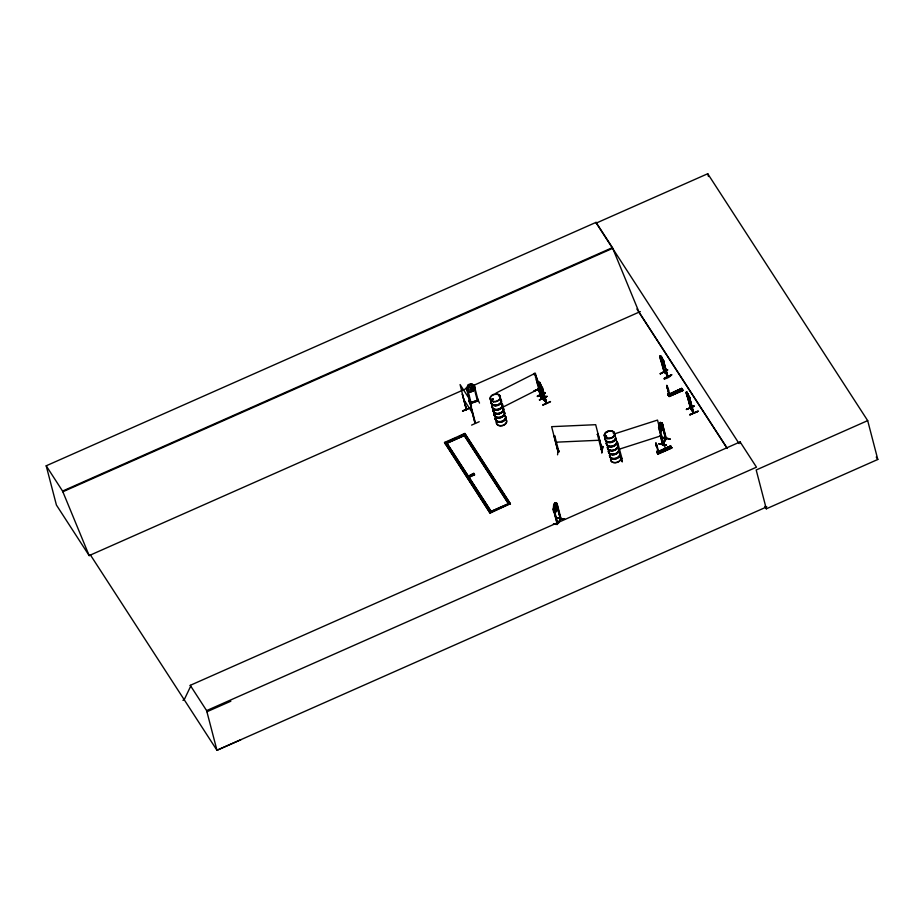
<?xml version="1.0" encoding="UTF-8"?>
<svg xmlns="http://www.w3.org/2000/svg" width="924" height="924" viewBox="0 0 924 924"><rect width="100%" height="100%" fill="white"/><g stroke="black" fill="none" stroke-linecap="round" stroke-linejoin="round"><path stroke-width="1.39" d="M660.417 357.438L660.475 355.671L659.724 356.572L664.344 372.638L660.106 356.907M556.283 503.846L560.764 519.519L556.722 503.222C554.747 500.646 552.437 507.842 554.977 502.748M467.301 387.71L471.159 403.384L471.136 402.737M473.689 385.527L474.151 385.089L473.573 385.377M537.86 389.732L540.887 394.063M538.507 390.032L537.722 389.016L538.484 389.951M543.254 398.544L543.843 398.787M693.439 413.155L689.396 396.985L693.508 413.155L690.043 407.623L690.863 408.466L686.751 392.908C684.337 390.887 692.295 407.542 686.775 394.941M693.173 412.647L693.404 411.977M553.245 509.182L553.695 504.735L553.788 508.154L557.588 522.892M557.311 505.728C557.114 507.241 557.368 513.906 553.799 511.63C552.298 510.776 554.412 507.68 553.291 509.136L557.01 523.377M557.438 505.705L556.906 510.14L555.624 512.127M658.546 427.743L660.14 422.418L662.046 422.926L662.681 425.387L662.15 429.822L660.949 431.831M658.627 427.766L658.939 424.416L659.031 427.835M657.645 451.755L657.449 451.998M658.015 451.663L658.685 452.702L657.576 447.655M667.971 394.733L681.693 388.392L682.963 390.517L669.149 396.592L668.745 394.34M558.801 451.039L558.916 451.813L558.084 451.859L554.077 436.105L554.816 436.07L558.916 451.813L558.789 451.004L557.888 451.085M554.816 436.07L554.042 436.324M557.565 454.816L558.339 448.66M598.117 434.349L597.378 434.384L598.117 434.349L602.159 449.942L595.691 424.693L551.616 426.669L558.084 451.917M601.224 449.526L597.401 434.176M601.305 449.145L601.974 449.076M601.443 449.942L602.286 449.676M602.656 446.396L601.824 452.829L602.818 446.673M601.824 452.829L602.691 446.419M536.336 380.399L536.382 379.348M469.069 400.727L471.517 406.144M471.148 406.352L468.734 400.854M620.801 458.316L622.199 461.7L620.466 458.466M541.764 397.794L541.256 398.059C541.268 400.011 541.753 396.119 542.042 398.256L535.331 373.146L495.992 393.07M560.418 519.427L556.352 503.568M557.853 523.723L560.649 518.26L560.845 518.814M560.96 518.445L561.111 519.011L557.022 503.395L554.897 502.829L556.583 506.121L555.416 510.187L554.273 510.002M664.033 445.322L663.224 445.333L664.125 445.31L657.518 420.085L614.645 433.83L621.136 459.032L622.037 458.731L621.171 458.431M660.233 435.296L662.554 444.421L666.169 438.126M663.166 443.947L662.404 443.855L663.086 443.277M665.511 438.542C666.065 437.075 666.758 439.443 665.58 438.461M665.661 439.108L662.046 422.926M490.933 399.699L491.429 400M492.076 399.63L491.222 399.272M499.607 396.073L499.295 396.558M499.295 396.269L499.676 396.396M606.005 435.92L605.197 436.509L605.948 436.844M605.543 436.902L606.583 436.659L605.867 435.885M613.386 432.79L613.363 433.472M677.13 391.51L676.946 392.065M553.476 524.278L553.591 523.631L556.098 524.174M658.87 443.647C681.773 448.198 643.393 441.245 666.343 444.987M662.635 360.891L661.353 359.309M475.121 423.308L471.113 407.761M663.952 372.222C667.994 374.694 668.075 377.777 667.509 376.299M664.633 372.476L660.856 358.212M667.417 376.449L667.232 375.964M668.04 376.726L663.282 360.81M553.453 508.431L557.322 522.845M666.816 385.331C667.509 389.154 666.216 384.165 667.244 385.909M655.867 444.64L655.867 442.931M655.878 444.837L656.052 443.22M473.434 385.343L477.489 401.097L477.258 400.335L478.135 400.034M620.916 458.269L621.921 458.327M617.821 443.035L617.105 443.266L617.821 443.035L622.037 458.731M663.293 445.53L663.79 444.502L664.044 445.345M466.389 388.08L468.376 384.627L471.09 383.737L474.358 385.216L475.028 387.733L473.019 391.129L470.328 392.076L467.024 390.54L470.328 392.076M475.005 387.676L472.973 391.06L470.293 392.019M557.207 518.041L564.934 519.311L557.403 517.717M557.599 523.665L560.602 519.126M558.65 522.984L561.087 518.953M660.221 422.43L659.066 424.474M659.84 423.469L659.609 426.876L660.533 428.251L661.053 426.022L659.921 423.481M661.619 423.515L662.265 423.077L666.354 438.704L662.855 444.409L660.487 435.354M666.065 439.096L662.265 423.077M662.843 443.358L665.846 438.808M662.589 444.352L666.089 438.507M534.303 373.342L533.853 374.081C534.407 375.525 533.806 371.356 534.315 374.959M537.237 382.409L537.745 381.543L536.301 378.563L537.121 380.78M537.318 382.374L537.78 381.624L536.394 378.528M539.166 382.836L541.464 389.512L542.584 391.245L543.012 390.413M689.004 396.95L689.466 397.609L686.601 391.718L686.093 392.584L690.817 408.42M690.113 400.08L689.558 400.877L688.438 399.11M537.907 389.709L540.17 393.139M541.337 393.982L541.187 394.098M690.228 408.177L693.809 413.016L689.396 396.985M693.612 412.393L690.725 408.096M491.268 400.092L492.377 399.93L492.192 399.237M677.107 391.741L676.333 392.203L676.287 391.268M665.211 448.787L665.419 449.722M659.851 356.606L660.51 355.763M662.889 444.398L661.145 436.105M558.743 451.282L557.934 451.339M536.625 380.515L536.474 378.309M543.855 398.868L539.778 383.275C538.542 382.559 540.24 381.289 539.662 383.795M491.083 399.399L491.626 399.838M606.317 436.729L606.514 436.151M613.813 433.368L613.628 432.755M676.068 391.557L676.934 391.349M665.95 449.364L664.98 449.503M670.004 439.223L662.45 437.606M558.038 451.651L558.87 451.547M601.986 449.341L601.339 449.93M621.967 458.812L621.228 458.997L621.055 458.154M541.914 398.359L541.406 398.625M466.308 409.644L460.083 384.569L468.918 398.209L475.479 423.192L474.832 422.557M492.18 399.965L491.476 399.873M606.213 436.752L606.306 436.555A5.348 3.754 -14.6 0 0 608.546 442.169A5.348 3.754 -14.6 0 0 615.696 438.138M665.107 448.972L665.857 448.868M467.197 387.791L466.447 388.011M470.466 403.268L478.286 400.6M478.066 400.311L470.212 402.76L471.067 402.506M478.02 400.046L478.228 400.901L474.151 385.089M660.937 356.641L661.064 358.235M661.365 357.172L662.358 359.806M660.903 359.286L663.005 362.855L661.803 357.299L660.394 355.717L662.323 363.109C662.878 366.713 665.546 362.266 663.651 364.737L661.723 357.345L660.429 355.798M659.805 356.525L663.617 364.645M537.121 382.929L537.918 382.755L537.121 382.929L541.233 398.683M540.032 395.761L543.982 400.508M541.06 397.817L541.683 397.563M663.975 361.215L663.34 360.961L667.809 376.934L663.628 360.776M660.152 373.642L667.636 369.831L660.371 373.92M660.302 373.804L667.671 370.039M671.529 374.659C669.53 379.002 655.74 381.381 671.563 374.717M502.575 407.322L539.373 388.692M621.205 458.72L621.84 458.558M663.224 444.687L664.044 444.663L663.189 444.975M681.889 388.889L668.04 394.894L681.935 388.865M669.403 394.005L669.172 393.335L667.775 393.959L669.057 396.338L682.836 390.228L681.693 388.392M682.836 390.228L668.791 396.026M657.23 452.148L657.853 453.58L656.86 452.148L670.639 446.038L671.748 447.747L657.865 453.765L671.54 447.412L671.887 448.024L658.073 454.1L656.698 451.466L658.096 450.843L658.315 451.513M657.022 452.494L670.986 446.662L657.172 452.725L656.698 451.466M671.552 447.47L657.784 453.603M478.228 400.901L470.42 403.569L466.366 387.814L467.163 387.618M462.277 394.132L466.689 409.54M462.543 410.961L470.166 407.565M470.212 407.784L462.531 411.134L470.247 407.888M471.598 425.109L479.209 421.714M467.602 388.045L89.166 555.59L56.422 505.047L46.2 465.8L596.061 222.361L612.427 247.632L639.027 312.15L727.304 448.417M739.108 443.612L596.246 223.088L707.738 173.735L867.682 420.628L877.8 459.471L766.308 508.824L764.737 506.41M240.887 739.72L216.955 750.265L90.46 555.012L89.166 555.59L62.566 491.071L612.427 247.632M62.763 491.799L612.624 248.36M474.197 385.135L640.32 311.584M535.585 377.315L535.308 376.715M541.037 394.629L536.705 378.54M540.101 383.044L540.205 384.638M539.778 383.275L539.212 382.929L543.589 398.983L539.477 382.813M540.378 383.645L541.452 387.78L540.494 385.724M541.637 387.537L534.003 390.933L540.552 388.403M534.13 391.106L540.505 388.288M542.088 387.537L546.8 403.418L543.069 397.99L546.534 403.534L542.007 387.283L546.431 403.442M538.403 389.628L540.066 392.735M541.464 389.512L542.584 391.245M537.422 396.003C561.226 385.909 521.471 403.395 545.079 392.688M537.514 396.327L545.172 392.977M537.676 396.569L545.31 393.22M539.362 399.769L547.089 396.35L539.547 400.046M539.489 399.942L547.077 396.338M444.536 442.481L464.876 433.472L510.337 503.638L490.113 513.132L444.536 442.481L490.113 513.132M444.663 442.966L456.109 437.895M458.651 436.775L464.876 433.472M446.569 443.404L464.379 435.516M550.508 401.778L542.885 405.197M666.724 385.666L668.549 390.194M473.781 473.365L468.214 476.368L473.781 473.365L474.555 474.844L468.849 477.373L474.428 474.358M667.833 388.207L667.567 386.763M669.022 394.259L667.394 388.38M667.936 394.64L668.283 395.253L668.121 393.901L668.606 394.294M668.814 394.144L667.578 388.819M675.352 391.349L676.715 390.598L677.846 392.434L676.715 390.598M667.925 394.71L681.727 388.53L682.062 389.154L668.26 395.218M668.63 395.611L670.189 394.906L670.454 395.715L669.346 394.005M668.422 395.033L668.872 395.657L670.281 395.045M686.601 391.718L686.636 393.416M686.982 392.712L688.426 397.412L687.075 392.677M686.509 391.753L687.722 393.485L688.946 398.983L687.121 395.264M689.697 397.447L687.641 393.485M694.063 405.971L686.336 409.39L694.143 406.294M686.463 409.563L694.097 406.179M693.335 411.965L693.127 412.739M689.743 414.472C701.847 410.637 700.588 408.916 689.997 415.038M689.847 414.784L697.643 411.7M508.547 503.696L489.466 512.139L509.817 503.13M489.986 512.647L510.337 503.638M657.414 447.401L656.352 443.867M656.745 445.714L656.49 444.271M656.04 445.079L656.386 446.384L655.982 444.791M658.581 452.748L656.502 446.338M664.264 448.856L665.638 448.105L666.735 449.815M666.909 447.69L668.271 446.939L669.38 448.648M669.242 446.662L670.605 445.911L670.893 446.465L657.103 452.575M656.814 452.171L670.639 446.038M657.553 453.118L659.112 452.413L659.378 453.222L658.269 451.524M659.193 452.552L657.796 453.176L657.98 453.846L671.76 447.736M182.917 700.3L184.211 699.722L190.54 686.474L190.252 685.342L740.112 441.915L756.479 467.186L206.618 710.614L216.955 750.265L766.804 506.837M867.682 420.628L756.19 469.981L766.308 508.824M206.918 711.746L230.85 701.201M470.27 384.442L469.392 384.754L469.092 387.144L470.478 388.889L471.979 387.318L470.235 384.384M477.2 397.886L479.51 403.095M676.784 392.03L676.056 391.995M659.262 429.764L660.059 429.729L659.262 429.764L663.409 445.507M663.305 445.31L664.113 445.045M618.687 449.364L661.572 435.631M470.605 403.569L470.27 403.003M602.078 449.919L601.42 449.919M466.447 409.898L462.427 394.363M601.397 449.11L602.136 449.099M555.659 442.203L599.734 440.228M662.993 442.042L665.211 447.586M657.784 451.848L657.079 452.067M659.517 429.683L660.66 429.868L661.434 428.574L661.827 425.802L660.221 422.534M662.15 429.822L660.949 431.739M554.677 503.799L555.798 506.34L555.289 508.57L554.296 504.446M555.624 512.023L553.834 511.549M557.207 517.925L564.679 519.311M557.334 524.509L553.58 523.642L556.179 524.497M492.03 399.341L491.545 400.023M667.197 387.017L667.128 387.999M474.382 385.273L471.044 383.76L473.469 387.63L472.129 389.697L470.397 390.309L468.26 389.454L468.376 384.627L472.926 391.025M668.907 393.913L669.761 395.195M690.459 408.524L686.451 392.446M543.3 398.348L546.777 403.291M657.357 452.067L657.045 451.409L657.218 452.598M876.229 457.045L877.8 459.471M636.855 309.009L727.084 448.279M675.317 391.222L676.449 393.058M668.006 393.959L668.491 394.536M667.775 393.959L667.994 394.629M669.207 446.523L670.316 448.232M666.874 447.562L667.983 449.26M664.229 448.729L665.338 450.427M656.918 451.466L657.16 452.032M536.648 378.447L537.144 379.152L535.4 374.982M464.125 400.104L472.961 413.744M465.003 433.957L510.464 504.123M473.908 473.85L474.555 474.844M190.252 685.342L206.618 710.614M46.2 465.8L62.566 491.071M682.871 390.321L669.08 396.431M655.948 443.266L656.386 444.317M542.781 404.851L550.427 401.524M661.803 357.299L663.755 361.376L661.723 357.345M660.371 359.032L662.323 363.109M656.86 445.668L657.253 446.558M477.258 400.335L470.87 402.506L471.217 403.291M540.147 385.643L541.984 389.351L539.547 382.12L542.411 388.022M539.801 385.308L541.545 389.478M668.029 388.646L668.491 389.893M667.475 388.865L667.116 387.572M620.778 458.061L622.199 461.7M535.308 375.063L536.093 377.223M661.526 423.538L665.696 439.166M543.104 397.978L543.22 398.556M707.738 173.735L708.465 176.507M740.112 441.915L740.401 443.046M680.457 391.141L679.394 389.57M668.872 395.657L669.057 396.338M659.124 428.343L660.475 433.518M596.061 222.361L596.246 223.088M542.423 387.364L546.546 402.933M537.075 378.528L541.418 394.525M536.59 379.949L536.867 381.034M553.557 509.182L557.264 523.434M470.951 407.542L475.063 423.308M465.65 434.95L445.299 443.959M669.657 395.241L668.653 390.147M500.381 398.879A5.348 3.754 -14.6 0 1 497.701 405.266A5.348 3.754 -14.6 0 1 491.025 402.009M491.36 401.004A5.348 3.754 -14.6 0 1 492.989 399.214M500.381 399.18A5.267 3.696 -14.6 0 1 497.747 405.463A5.267 3.696 -14.6 0 1 491.175 402.263M492.157 400.323A5.267 3.696 -14.6 0 1 493.104 399.503M500.323 398.66A5.348 3.754 -14.6 0 1 497.643 405.047A5.348 3.754 -14.6 0 1 490.967 401.79M491.302 400.785A5.348 3.754 -14.6 0 1 492.931 398.995M500.184 398.452A5.267 3.696 -14.6 0 1 497.562 404.747A5.267 3.696 -14.6 0 1 490.991 401.536M491.314 400.542A5.267 3.696 -14.6 0 1 492.919 398.787M501.489 403.465A5.267 3.696 -14.6 0 1 498.868 409.748A5.267 3.696 -14.6 0 1 492.296 406.548M502.367 406.814A5.267 3.696 -14.6 0 1 499.734 413.097A5.267 3.696 -14.6 0 1 493.162 409.898M501.489 403.164A5.348 3.754 -14.6 0 1 498.821 409.551A5.348 3.754 -14.6 0 1 492.146 406.306M501.432 402.945A5.348 3.754 -14.6 0 1 498.764 409.332A5.348 3.754 -14.6 0 1 492.088 406.086M501.305 402.748A5.267 3.696 -14.6 0 1 498.671 409.032A5.267 3.696 -14.6 0 1 492.111 405.832M502.494 407.218A5.29 3.708 -14.6 0 1 499.191 413.721A5.29 3.708 -14.6 0 1 493.589 409.32M504.677 415.684A5.267 3.696 -14.6 0 1 501.386 422.153A5.267 3.696 -14.6 0 1 495.807 417.775M505.624 419.265A5.29 3.708 -14.6 0 1 502.321 425.756A5.29 3.708 -14.6 0 1 496.719 421.367M505.543 419.034A5.267 3.696 -14.6 0 1 502.252 425.502A5.267 3.696 -14.6 0 1 496.673 421.125M504.677 415.384A5.348 3.754 -14.6 0 1 501.328 421.968A5.348 3.754 -14.6 0 1 495.668 417.509M504.619 415.165A5.348 3.754 -14.6 0 1 501.27 421.748A5.348 3.754 -14.6 0 1 495.611 417.29M505.185 415.719A5.267 3.696 -14.6 0 1 500.519 421.563A5.267 3.696 -14.6 0 1 495.622 417.059M504.25 412.15A5.267 3.696 -14.6 0 1 499.595 417.994A5.267 3.696 -14.6 0 1 494.687 413.49M503.557 411.099A5.348 3.754 -14.6 0 1 500.219 417.683A5.348 3.754 -14.6 0 1 494.548 413.224M503.499 410.88A5.348 3.754 -14.6 0 1 500.161 417.452A5.348 3.754 -14.6 0 1 494.49 413.005M502.529 407.449A5.267 3.696 -14.6 0 1 499.237 413.917A5.267 3.696 -14.6 0 1 493.659 409.54M503.372 410.672A5.267 3.696 -14.6 0 1 500.739 416.967A5.267 3.696 -14.6 0 1 494.178 413.756M615.557 437.895A5.267 3.696 -14.6 0 1 608.512 441.857A5.267 3.696 -14.6 0 1 606.248 436.417M615.754 438.357A5.348 3.754 -14.6 0 1 608.604 442.388A5.348 3.754 -14.6 0 1 606.306 436.867M616.851 441.915A5.278 3.708 -14.6 0 1 611.804 446.881A5.278 3.708 -14.6 0 1 606.56 443.358M617.382 444.467A5.29 3.708 -14.6 0 1 613.374 450.207A5.29 3.708 -14.6 0 1 607.449 446.812M616.851 441.649A5.348 3.754 -14.6 0 1 611.053 446.754A5.348 3.754 -14.6 0 1 606.756 442.111M616.793 441.429A5.348 3.754 -14.6 0 1 610.995 446.535A5.348 3.754 -14.6 0 1 606.698 441.88M616.643 441.198A5.267 3.696 -14.6 0 1 610.937 446.223A5.267 3.696 -14.6 0 1 606.71 441.649M615.742 438.611A5.267 3.696 -14.6 0 1 609.343 442.654A5.267 3.696 -14.6 0 1 605.774 438.08M617.417 444.606A5.29 3.708 -14.6 0 1 613.409 450.358A5.29 3.708 -14.6 0 1 607.484 446.95M620.039 455.116A5.267 3.696 -14.6 0 1 613.64 459.159A5.267 3.696 -14.6 0 1 610.083 454.585M620.974 457.727A5.29 3.708 -14.6 0 1 615.234 462.762A5.29 3.708 -14.6 0 1 610.995 458.177M620.94 457.576A5.29 3.708 -14.6 0 1 615.199 462.612A5.29 3.708 -14.6 0 1 610.96 458.027M618.71 449.133A5.267 3.696 -14.6 0 1 613.675 454.088A5.267 3.696 -14.6 0 1 608.442 450.577M620.062 454.862A5.348 3.754 -14.6 0 1 614.229 458.974A5.348 3.754 -14.6 0 1 609.609 455.336M620.004 454.643A5.348 3.754 -14.6 0 1 614.171 458.754A5.348 3.754 -14.6 0 1 609.551 455.116M619.6 452.748A5.348 3.754 -14.6 0 1 619.981 453.649M619.854 454.4A5.267 3.696 -14.6 0 1 614.114 458.443A5.267 3.696 -14.6 0 1 609.563 454.862M619.461 452.529A5.267 3.696 -14.6 0 1 619.831 453.418M618.526 448.96A5.267 3.696 -14.6 0 1 614.541 454.677A5.267 3.696 -14.6 0 1 608.639 451.293M618.537 448.671A5.348 3.754 -14.6 0 1 614.483 454.493A5.348 3.754 -14.6 0 1 608.489 451.051M618.479 448.452A5.348 3.754 -14.6 0 1 614.425 454.273A5.348 3.754 -14.6 0 1 608.431 450.831M617.856 445.899A5.255 3.684 -14.6 0 1 612.831 450.843A5.255 3.684 -14.6 0 1 607.611 447.332M617.463 444.779A5.29 3.708 -14.6 0 1 613.455 450.519A5.29 3.708 -14.6 0 1 607.53 447.112M662.647 437.399L670.177 439.004L662.624 437.387M671.621 374.936L664.264 378.748L671.633 374.971M681.392 390.725L680.283 389.016L681.392 390.725M679.059 391.753L677.95 390.055L679.059 391.753M508.212 503.303L464.044 435.123L508.212 503.303M490.829 510.995L446.662 442.815L490.829 510.995M493.301 401.443A5.267 3.696 -14.6 0 0 500.323 396.5A5.267 3.696 -14.6 0 0 491.972 395.183A5.267 3.696 -14.6 0 0 493.301 401.443M493.393 401.825A5.267 3.696 -14.6 0 0 500.415 396.87A5.267 3.696 -14.6 0 0 492.076 395.553A5.267 3.696 -14.6 0 0 493.393 401.825M499.792 413.328A5.267 3.696 -14.6 0 0 502.425 407.045A5.267 3.696 -14.6 0 1 499.803 413.351A5.267 3.696 -14.6 0 1 493.231 410.152A5.267 3.696 -14.6 0 0 499.792 413.328M607.565 438.288A5.29 3.708 -14.6 0 0 614.622 433.333A5.29 3.708 -14.6 0 0 606.236 432.005A5.29 3.708 -14.6 0 0 607.565 438.288M607.669 438.634A5.255 3.684 -14.6 0 0 614.679 433.702A5.255 3.684 -14.6 0 0 606.352 432.374A5.255 3.684 -14.6 0 0 607.669 438.634M607.599 438.438A5.29 3.708 -14.6 0 0 614.656 433.472A5.29 3.708 -14.6 0 0 606.283 432.143A5.29 3.708 -14.6 0 0 607.599 438.438"/></g></svg>
